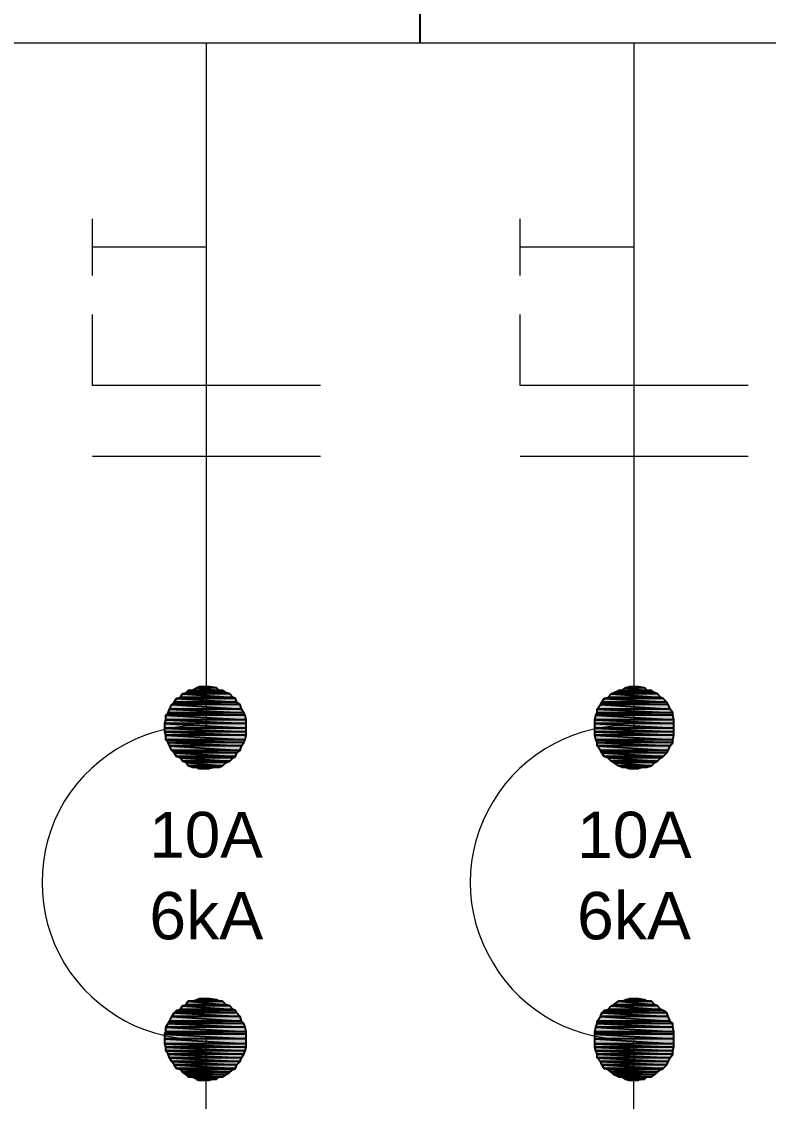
# Model space of a CAD drawing. Header units: millimetres. Extents: x 40 to 176, y -32 to 59.
# Drawn here: x 132.118 to 133.884, y 39.277 to 41.83 of the extents above; entities that cross this region are included whole.
import ezdxf

# ---------------------------------------------------------------- set-up
doc = ezdxf.new("R2010")
doc.units = ezdxf.units.MM
doc.layers.add('13 - Diagrama unifilar', color=7, linetype='Continuous', lineweight=30)
doc.styles.add('Arial0', font='arial.ttf', dxfattribs={"height": 3.14658})

msp = doc.modelspace()

# ---------------------------------------------------------------- hatches: boundary and pattern name
at = {"layer": '13 - Diagrama unifilar', "true_color": 0x000007}
h = msp.add_hatch(color=7, dxfattribs=at)
h.paths.add_polyline_path([(132.6188, 40.2319), (132.4931, 40.2319), (132.6244, 40.2291)])
h.paths.add_polyline_path([(132.4931, 40.2319), (132.6244, 40.2291), (132.4848, 40.2291)])
h = msp.add_hatch(color=7, dxfattribs=at)
h.paths.add_polyline_path([(132.6105, 40.2403), (132.4987, 40.2403), (132.6188, 40.2319)])
h.paths.add_polyline_path([(132.4987, 40.2403), (132.6188, 40.2319), (132.4931, 40.2319)])
h = msp.add_hatch(color=7, dxfattribs=at)
h.paths.add_polyline_path([(132.6021, 40.2431), (132.5071, 40.2431), (132.6105, 40.2403)])
h.paths.add_polyline_path([(132.5071, 40.2431), (132.6105, 40.2403), (132.4987, 40.2403)])
h = msp.add_hatch(color=7, dxfattribs=at)
h.paths.add_polyline_path([(132.5937, 40.2487), (132.5127, 40.2487), (132.6021, 40.2431)])
h.paths.add_polyline_path([(132.5127, 40.2487), (132.6021, 40.2431), (132.5071, 40.2431)])
h = msp.add_hatch(color=7, dxfattribs=at)
h.paths.add_polyline_path([(132.5797, 40.2543), (132.5322, 40.2543), (132.5853, 40.2487)])
h.paths.add_polyline_path([(132.5322, 40.2543), (132.5853, 40.2487), (132.5211, 40.2487)])
h = msp.add_hatch(color=7, dxfattribs=at)
h.paths.add_polyline_path([(132.563, 40.2571), (132.5378, 40.2571), (132.5797, 40.2543)])
h.paths.add_polyline_path([(132.5378, 40.2571), (132.5797, 40.2543), (132.5322, 40.2543)])
h = msp.add_hatch(color=7, dxfattribs=at)
h.paths.add_polyline_path([(133.6301, 40.2319), (133.5044, 40.2319), (133.6357, 40.2291)])
h.paths.add_polyline_path([(133.5044, 40.2319), (133.6357, 40.2291), (133.496, 40.2291)])
h = msp.add_hatch(color=7, dxfattribs=at)
h.paths.add_polyline_path([(133.6217, 40.2403), (133.5128, 40.2403), (133.6301, 40.2319)])
h.paths.add_polyline_path([(133.5128, 40.2403), (133.6301, 40.2319), (133.5044, 40.2319)])
h = msp.add_hatch(color=7, dxfattribs=at)
h.paths.add_polyline_path([(133.6161, 40.2431), (133.5184, 40.2431), (133.6217, 40.2403)])
h.paths.add_polyline_path([(133.5184, 40.2431), (133.6217, 40.2403), (133.5128, 40.2403)])
h = msp.add_hatch(color=7, dxfattribs=at)
h.paths.add_polyline_path([(133.6077, 40.2487), (133.5295, 40.2487), (133.6161, 40.2431)])
h.paths.add_polyline_path([(133.5295, 40.2487), (133.6161, 40.2431), (133.5184, 40.2431)])
h = msp.add_hatch(color=7, dxfattribs=at)
h.paths.add_polyline_path([(133.591, 40.2543), (133.5463, 40.2543), (133.5966, 40.2487)])
h.paths.add_polyline_path([(133.5463, 40.2543), (133.5966, 40.2487), (133.5379, 40.2487)])
h = msp.add_hatch(color=7, dxfattribs=at)
h.paths.add_polyline_path([(133.577, 40.2571), (133.5547, 40.2571), (133.591, 40.2543)])
h.paths.add_polyline_path([(133.5547, 40.2571), (133.591, 40.2543), (133.5463, 40.2543)])
h = msp.add_hatch(color=7, dxfattribs=at)
h.paths.add_polyline_path([(132.6356, 40.2152), (132.4736, 40.2152), (132.6384, 40.204)])
h.paths.add_polyline_path([(132.4736, 40.2152), (132.6384, 40.204), (132.468, 40.204)])
h = msp.add_hatch(color=7, dxfattribs=at)
h.paths.add_polyline_path([(132.6272, 40.2208), (132.4792, 40.2208), (132.6356, 40.2152)])
h.paths.add_polyline_path([(132.4792, 40.2208), (132.6356, 40.2152), (132.4736, 40.2152)])
h = msp.add_hatch(color=7, dxfattribs=at)
h.paths.add_polyline_path([(132.6244, 40.2291), (132.4848, 40.2291), (132.6272, 40.2208)])
h.paths.add_polyline_path([(132.4848, 40.2291), (132.6272, 40.2208), (132.4792, 40.2208)])
h = msp.add_hatch(color=7, dxfattribs=at)
h.paths.add_polyline_path([(133.6469, 40.2152), (133.4876, 40.2152), (133.6524, 40.204)])
h.paths.add_polyline_path([(133.4876, 40.2152), (133.6524, 40.204), (133.4792, 40.204)])
h = msp.add_hatch(color=7, dxfattribs=at)
h.paths.add_polyline_path([(133.6441, 40.2208), (133.4904, 40.2208), (133.6469, 40.2152)])
h.paths.add_polyline_path([(133.4904, 40.2208), (133.6469, 40.2152), (133.4876, 40.2152)])
h = msp.add_hatch(color=7, dxfattribs=at)
h.paths.add_polyline_path([(133.6357, 40.2291), (133.496, 40.2291), (133.6441, 40.2208)])
h.paths.add_polyline_path([(133.496, 40.2291), (133.6441, 40.2208), (133.4904, 40.2208)])
h = msp.add_hatch(color=7, dxfattribs=at)
h.paths.add_polyline_path([(132.644, 40.1956), (132.4652, 40.1956), (132.6468, 40.19)])
h.paths.add_polyline_path([(132.4652, 40.1956), (132.6468, 40.19), (132.4596, 40.19)])
h = msp.add_hatch(color=7, dxfattribs=at)
h.paths.add_polyline_path([(132.6468, 40.19), (132.4596, 40.19), (132.6496, 40.1789)])
h.paths.add_polyline_path([(132.4596, 40.19), (132.6496, 40.1789), (132.4596, 40.1789)])
h = msp.add_hatch(color=7, dxfattribs=at)
h.paths.add_polyline_path([(132.6384, 40.204), (132.468, 40.204), (132.644, 40.1956)])
h.paths.add_polyline_path([(132.468, 40.204), (132.644, 40.1956), (132.4652, 40.1956)])
h = msp.add_hatch(color=7, dxfattribs=at)
h.paths.add_polyline_path([(133.658, 40.19), (133.4765, 40.19), (133.6608, 40.1789)])
h.paths.add_polyline_path([(133.4765, 40.19), (133.6608, 40.1789), (133.4737, 40.1789)])
h = msp.add_hatch(color=7, dxfattribs=at)
h.paths.add_polyline_path([(133.658, 40.1956), (133.4792, 40.1956), (133.658, 40.19)])
h.paths.add_polyline_path([(133.4792, 40.1956), (133.658, 40.19), (133.4765, 40.19)])
h = msp.add_hatch(color=7, dxfattribs=at)
h.paths.add_polyline_path([(133.6524, 40.204), (133.4792, 40.204), (133.658, 40.1956)])
h.paths.add_polyline_path([(133.4792, 40.204), (133.658, 40.1956), (133.4792, 40.1956)])
h = msp.add_hatch(color=7, dxfattribs=at)
h.paths.add_polyline_path([(132.6496, 40.1789), (132.4596, 40.1789), (132.6496, 40.1705)])
h.paths.add_polyline_path([(132.4596, 40.1789), (132.6496, 40.1705), (132.4568, 40.1705)])
h = msp.add_hatch(color=7, dxfattribs=at)
h.paths.add_polyline_path([(132.6496, 40.1705), (132.4568, 40.1705), (132.6496, 40.1593)])
h.paths.add_polyline_path([(132.4568, 40.1705), (132.6496, 40.1593), (132.4568, 40.1593)])
h = msp.add_hatch(color=7, dxfattribs=at)
h.paths.add_polyline_path([(132.6496, 40.1593), (132.4568, 40.1593), (132.6496, 40.1509)])
h.paths.add_polyline_path([(132.4568, 40.1593), (132.6496, 40.1509), (132.4568, 40.1509)])
h = msp.add_hatch(color=7, dxfattribs=at)
h.paths.add_polyline_path([(133.6608, 40.1789), (133.4737, 40.1789), (133.6608, 40.1705)])
h.paths.add_polyline_path([(133.4737, 40.1789), (133.6608, 40.1705), (133.4737, 40.1705)])
h = msp.add_hatch(color=7, dxfattribs=at)
h.paths.add_polyline_path([(133.6608, 40.1705), (133.4737, 40.1705), (133.6608, 40.1593)])
h.paths.add_polyline_path([(133.4737, 40.1705), (133.6608, 40.1593), (133.4737, 40.1593)])
h = msp.add_hatch(color=7, dxfattribs=at)
h.paths.add_polyline_path([(133.6608, 40.1593), (133.4737, 40.1593), (133.6608, 40.1509)])
h.paths.add_polyline_path([(133.4737, 40.1593), (133.6608, 40.1509), (133.4737, 40.1509)])
h = msp.add_hatch(color=7, dxfattribs=at)
h.paths.add_polyline_path([(132.6496, 40.1509), (132.4568, 40.1509), (132.6496, 40.1425)])
h.paths.add_polyline_path([(132.4568, 40.1509), (132.6496, 40.1425), (132.4596, 40.1425)])
h = msp.add_hatch(color=7, dxfattribs=at)
h.paths.add_polyline_path([(132.6496, 40.1425), (132.4596, 40.1425), (132.6468, 40.1314)])
h.paths.add_polyline_path([(132.4596, 40.1425), (132.6468, 40.1314), (132.4596, 40.1314)])
h = msp.add_hatch(color=7, dxfattribs=at)
h.paths.add_polyline_path([(132.6468, 40.1314), (132.4596, 40.1314), (132.644, 40.1258)])
h.paths.add_polyline_path([(132.4596, 40.1314), (132.644, 40.1258), (132.4652, 40.1258)])
h = msp.add_hatch(color=7, dxfattribs=at)
h.paths.add_polyline_path([(133.6608, 40.1509), (133.4737, 40.1509), (133.6608, 40.1425)])
h.paths.add_polyline_path([(133.4737, 40.1509), (133.6608, 40.1425), (133.4737, 40.1425)])
h = msp.add_hatch(color=7, dxfattribs=at)
h.paths.add_polyline_path([(133.6608, 40.1425), (133.4737, 40.1425), (133.658, 40.1314)])
h.paths.add_polyline_path([(133.4737, 40.1425), (133.658, 40.1314), (133.4765, 40.1314)])
h = msp.add_hatch(color=7, dxfattribs=at)
h.paths.add_polyline_path([(133.658, 40.1314), (133.4765, 40.1314), (133.658, 40.1258)])
h.paths.add_polyline_path([(133.4765, 40.1314), (133.658, 40.1258), (133.4792, 40.1258)])
h = msp.add_hatch(color=7, dxfattribs=at)
h.paths.add_polyline_path([(132.644, 40.1258), (132.4652, 40.1258), (132.6384, 40.1174)])
h.paths.add_polyline_path([(132.4652, 40.1258), (132.6384, 40.1174), (132.468, 40.1174)])
h = msp.add_hatch(color=7, dxfattribs=at)
h.paths.add_polyline_path([(132.6384, 40.1174), (132.468, 40.1174), (132.6356, 40.1062)])
h.paths.add_polyline_path([(132.468, 40.1174), (132.6356, 40.1062), (132.4736, 40.1062)])
h = msp.add_hatch(color=7, dxfattribs=at)
h.paths.add_polyline_path([(132.6356, 40.1062), (132.4736, 40.1062), (132.6272, 40.1006)])
h.paths.add_polyline_path([(132.4736, 40.1062), (132.6272, 40.1006), (132.4792, 40.1006)])
h = msp.add_hatch(color=7, dxfattribs=at)
h.paths.add_polyline_path([(133.658, 40.1258), (133.4792, 40.1258), (133.6524, 40.1174)])
h.paths.add_polyline_path([(133.4792, 40.1258), (133.6524, 40.1174), (133.4792, 40.1174)])
h = msp.add_hatch(color=7, dxfattribs=at)
h.paths.add_polyline_path([(133.6524, 40.1174), (133.4792, 40.1174), (133.6469, 40.1062)])
h.paths.add_polyline_path([(133.4792, 40.1174), (133.6469, 40.1062), (133.4876, 40.1062)])
h = msp.add_hatch(color=7, dxfattribs=at)
h.paths.add_polyline_path([(133.6469, 40.1062), (133.4876, 40.1062), (133.6441, 40.1006)])
h.paths.add_polyline_path([(133.4876, 40.1062), (133.6441, 40.1006), (133.4904, 40.1006)])
h = msp.add_hatch(color=7, dxfattribs=at)
h.paths.add_polyline_path([(132.6272, 40.1006), (132.4792, 40.1006), (132.6244, 40.0923)])
h.paths.add_polyline_path([(132.4792, 40.1006), (132.6244, 40.0923), (132.4848, 40.0923)])
h = msp.add_hatch(color=7, dxfattribs=at)
h.paths.add_polyline_path([(132.6244, 40.0923), (132.4848, 40.0923), (132.6188, 40.0895)])
h.paths.add_polyline_path([(132.4848, 40.0923), (132.6188, 40.0895), (132.4931, 40.0895)])
h = msp.add_hatch(color=7, dxfattribs=at)
h.paths.add_polyline_path([(132.6188, 40.0895), (132.4931, 40.0895), (132.6105, 40.0811)])
h.paths.add_polyline_path([(132.4931, 40.0895), (132.6105, 40.0811), (132.4987, 40.0811)])
h = msp.add_hatch(color=7, dxfattribs=at)
h.paths.add_polyline_path([(132.6105, 40.0811), (132.4987, 40.0811), (132.6021, 40.0783)])
h.paths.add_polyline_path([(132.4987, 40.0811), (132.6021, 40.0783), (132.5071, 40.0783)])
h = msp.add_hatch(color=7, dxfattribs=at)
h.paths.add_polyline_path([(133.6441, 40.1006), (133.4904, 40.1006), (133.6357, 40.0923)])
h.paths.add_polyline_path([(133.4904, 40.1006), (133.6357, 40.0923), (133.496, 40.0923)])
h = msp.add_hatch(color=7, dxfattribs=at)
h.paths.add_polyline_path([(133.6357, 40.0923), (133.496, 40.0923), (133.6301, 40.0895)])
h.paths.add_polyline_path([(133.496, 40.0923), (133.6301, 40.0895), (133.5044, 40.0895)])
h = msp.add_hatch(color=7, dxfattribs=at)
h.paths.add_polyline_path([(133.6301, 40.0895), (133.5044, 40.0895), (133.6217, 40.0811)])
h.paths.add_polyline_path([(133.5044, 40.0895), (133.6217, 40.0811), (133.5128, 40.0811)])
h = msp.add_hatch(color=7, dxfattribs=at)
h.paths.add_polyline_path([(133.6217, 40.0811), (133.5128, 40.0811), (133.6161, 40.0783)])
h.paths.add_polyline_path([(133.5128, 40.0811), (133.6161, 40.0783), (133.5184, 40.0783)])
h = msp.add_hatch(color=7, dxfattribs=at)
h.paths.add_polyline_path([(132.6021, 40.0783), (132.5071, 40.0783), (132.5937, 40.0699)])
h.paths.add_polyline_path([(132.5071, 40.0783), (132.5937, 40.0699), (132.5127, 40.0699)])
h = msp.add_hatch(color=7, dxfattribs=at)
h.paths.add_polyline_path([(132.5937, 40.0699), (132.5127, 40.0699), (132.5853, 40.0671)])
h.paths.add_polyline_path([(132.5127, 40.0699), (132.5853, 40.0671), (132.5211, 40.0671)])
h = msp.add_hatch(color=7, dxfattribs=at)
h.paths.add_polyline_path([(132.5322, 40.0671), (132.5378, 40.0643), (132.563, 40.0643)])
h.paths.add_polyline_path([(132.5378, 40.0643), (132.563, 40.0643), (132.5602, 40.0643)])
for points in [[(132.5322, 40.0671), (132.5797, 40.0671), (132.563, 40.0643)], [(133.5463, 40.0671), (133.591, 40.0671), (133.577, 40.0643)], [(132.5322, 39.3296), (132.5797, 39.3296), (132.563, 39.3268)], [(133.5463, 39.3296), (133.591, 39.3296), (133.577, 39.3268)]]:
    msp.add_hatch(color=7, dxfattribs=at).paths.add_polyline_path(points)
h = msp.add_hatch(color=7, dxfattribs=at)
h.paths.add_polyline_path([(133.6161, 40.0783), (133.5184, 40.0783), (133.6077, 40.0699)])
h.paths.add_polyline_path([(133.5184, 40.0783), (133.6077, 40.0699), (133.5295, 40.0699)])
h = msp.add_hatch(color=7, dxfattribs=at)
h.paths.add_polyline_path([(133.6077, 40.0699), (133.5295, 40.0699), (133.5966, 40.0671)])
h.paths.add_polyline_path([(133.5295, 40.0699), (133.5966, 40.0671), (133.5379, 40.0671)])
h = msp.add_hatch(color=7, dxfattribs=at)
h.paths.add_polyline_path([(133.5463, 40.0671), (133.5547, 40.0643), (133.577, 40.0643)])
h.paths.add_polyline_path([(133.5547, 40.0643), (133.577, 40.0643), (133.5714, 40.0643)])
h = msp.add_hatch(color=7, dxfattribs=at)
h.paths.add_polyline_path([(132.563, 39.5196), (132.5378, 39.5196), (132.5797, 39.5168)])
h.paths.add_polyline_path([(132.5378, 39.5196), (132.5797, 39.5168), (132.5322, 39.5168)])
h = msp.add_hatch(color=7, dxfattribs=at)
h.paths.add_polyline_path([(133.577, 39.5196), (133.5547, 39.5196), (133.591, 39.5168)])
h.paths.add_polyline_path([(133.5547, 39.5196), (133.591, 39.5168), (133.5463, 39.5168)])
h = msp.add_hatch(color=7, dxfattribs=at)
h.paths.add_polyline_path([(132.6244, 39.4917), (132.4848, 39.4917), (132.6272, 39.4861)])
h.paths.add_polyline_path([(132.4848, 39.4917), (132.6272, 39.4861), (132.4792, 39.4861)])
h = msp.add_hatch(color=7, dxfattribs=at)
h.paths.add_polyline_path([(132.6188, 39.4945), (132.4931, 39.4945), (132.6244, 39.4917)])
h.paths.add_polyline_path([(132.4931, 39.4945), (132.6244, 39.4917), (132.4848, 39.4917)])
h = msp.add_hatch(color=7, dxfattribs=at)
h.paths.add_polyline_path([(132.6105, 39.5028), (132.4987, 39.5028), (132.6188, 39.4945)])
h.paths.add_polyline_path([(132.4987, 39.5028), (132.6188, 39.4945), (132.4931, 39.4945)])
h = msp.add_hatch(color=7, dxfattribs=at)
h.paths.add_polyline_path([(132.6021, 39.5056), (132.5071, 39.5056), (132.6105, 39.5028)])
h.paths.add_polyline_path([(132.5071, 39.5056), (132.6105, 39.5028), (132.4987, 39.5028)])
h = msp.add_hatch(color=7, dxfattribs=at)
h.paths.add_polyline_path([(132.5937, 39.514), (132.5127, 39.514), (132.6021, 39.5056)])
h.paths.add_polyline_path([(132.5127, 39.514), (132.6021, 39.5056), (132.5071, 39.5056)])
h = msp.add_hatch(color=7, dxfattribs=at)
h.paths.add_polyline_path([(132.5797, 39.5168), (132.5322, 39.5168), (132.5853, 39.514)])
h.paths.add_polyline_path([(132.5322, 39.5168), (132.5853, 39.514), (132.5211, 39.514)])
h = msp.add_hatch(color=7, dxfattribs=at)
h.paths.add_polyline_path([(133.6357, 39.4917), (133.496, 39.4917), (133.6441, 39.4861)])
h.paths.add_polyline_path([(133.496, 39.4917), (133.6441, 39.4861), (133.4904, 39.4861)])
h = msp.add_hatch(color=7, dxfattribs=at)
h.paths.add_polyline_path([(133.6301, 39.4945), (133.5044, 39.4945), (133.6357, 39.4917)])
h.paths.add_polyline_path([(133.5044, 39.4945), (133.6357, 39.4917), (133.496, 39.4917)])
h = msp.add_hatch(color=7, dxfattribs=at)
h.paths.add_polyline_path([(133.6217, 39.5028), (133.5128, 39.5028), (133.6301, 39.4945)])
h.paths.add_polyline_path([(133.5128, 39.5028), (133.6301, 39.4945), (133.5044, 39.4945)])
h = msp.add_hatch(color=7, dxfattribs=at)
h.paths.add_polyline_path([(133.6161, 39.5056), (133.5184, 39.5056), (133.6217, 39.5028)])
h.paths.add_polyline_path([(133.5184, 39.5056), (133.6217, 39.5028), (133.5128, 39.5028)])
h = msp.add_hatch(color=7, dxfattribs=at)
h.paths.add_polyline_path([(133.6077, 39.514), (133.5295, 39.514), (133.6161, 39.5056)])
h.paths.add_polyline_path([(133.5295, 39.514), (133.6161, 39.5056), (133.5184, 39.5056)])
h = msp.add_hatch(color=7, dxfattribs=at)
h.paths.add_polyline_path([(133.591, 39.5168), (133.5463, 39.5168), (133.5966, 39.514)])
h.paths.add_polyline_path([(133.5463, 39.5168), (133.5966, 39.514), (133.5379, 39.514)])
h = msp.add_hatch(color=7, dxfattribs=at)
h.paths.add_polyline_path([(132.6384, 39.4665), (132.468, 39.4665), (132.644, 39.4609)])
h.paths.add_polyline_path([(132.468, 39.4665), (132.644, 39.4609), (132.4652, 39.4609)])
h = msp.add_hatch(color=7, dxfattribs=at)
h.paths.add_polyline_path([(132.6356, 39.4777), (132.4736, 39.4777), (132.6384, 39.4665)])
h.paths.add_polyline_path([(132.4736, 39.4777), (132.6384, 39.4665), (132.468, 39.4665)])
h = msp.add_hatch(color=7, dxfattribs=at)
h.paths.add_polyline_path([(132.6272, 39.4861), (132.4792, 39.4861), (132.6356, 39.4777)])
h.paths.add_polyline_path([(132.4792, 39.4861), (132.6356, 39.4777), (132.4736, 39.4777)])
h = msp.add_hatch(color=7, dxfattribs=at)
h.paths.add_polyline_path([(133.6469, 39.4777), (133.4876, 39.4777), (133.6524, 39.4665)])
h.paths.add_polyline_path([(133.4876, 39.4777), (133.6524, 39.4665), (133.4792, 39.4665)])
h = msp.add_hatch(color=7, dxfattribs=at)
h.paths.add_polyline_path([(133.6524, 39.4665), (133.4792, 39.4665), (133.658, 39.4609)])
h.paths.add_polyline_path([(133.4792, 39.4665), (133.658, 39.4609), (133.4792, 39.4609)])
h = msp.add_hatch(color=7, dxfattribs=at)
h.paths.add_polyline_path([(133.6441, 39.4861), (133.4904, 39.4861), (133.6469, 39.4777)])
h.paths.add_polyline_path([(133.4904, 39.4861), (133.6469, 39.4777), (133.4876, 39.4777)])
h = msp.add_hatch(color=7, dxfattribs=at)
h.paths.add_polyline_path([(132.6496, 39.4414), (132.4596, 39.4414), (132.6496, 39.4358)])
h.paths.add_polyline_path([(132.4596, 39.4414), (132.6496, 39.4358), (132.4568, 39.4358)])
h = msp.add_hatch(color=7, dxfattribs=at)
h.paths.add_polyline_path([(132.644, 39.4609), (132.4652, 39.4609), (132.6468, 39.4525)])
h.paths.add_polyline_path([(132.4652, 39.4609), (132.6468, 39.4525), (132.4596, 39.4525)])
h = msp.add_hatch(color=7, dxfattribs=at)
h.paths.add_polyline_path([(132.6468, 39.4525), (132.4596, 39.4525), (132.6496, 39.4414)])
h.paths.add_polyline_path([(132.4596, 39.4525), (132.6496, 39.4414), (132.4596, 39.4414)])
h = msp.add_hatch(color=7, dxfattribs=at)
h.paths.add_polyline_path([(133.658, 39.4525), (133.4765, 39.4525), (133.6608, 39.4414)])
h.paths.add_polyline_path([(133.4765, 39.4525), (133.6608, 39.4414), (133.4737, 39.4414)])
h = msp.add_hatch(color=7, dxfattribs=at)
h.paths.add_polyline_path([(133.6608, 39.4414), (133.4737, 39.4414), (133.6608, 39.4358)])
h.paths.add_polyline_path([(133.4737, 39.4414), (133.6608, 39.4358), (133.4737, 39.4358)])
h = msp.add_hatch(color=7, dxfattribs=at)
h.paths.add_polyline_path([(133.658, 39.4609), (133.4792, 39.4609), (133.658, 39.4525)])
h.paths.add_polyline_path([(133.4792, 39.4609), (133.658, 39.4525), (133.4765, 39.4525)])
h = msp.add_hatch(color=7, dxfattribs=at)
h.paths.add_polyline_path([(132.6496, 39.4358), (132.4568, 39.4358), (132.6496, 39.4246)])
h.paths.add_polyline_path([(132.4568, 39.4358), (132.6496, 39.4246), (132.4568, 39.4246)])
h = msp.add_hatch(color=7, dxfattribs=at)
h.paths.add_polyline_path([(132.6496, 39.4246), (132.4568, 39.4246), (132.6496, 39.4134)])
h.paths.add_polyline_path([(132.4568, 39.4246), (132.6496, 39.4134), (132.4568, 39.4134)])
h = msp.add_hatch(color=7, dxfattribs=at)
h.paths.add_polyline_path([(133.6608, 39.4358), (133.4737, 39.4358), (133.6608, 39.4246)])
h.paths.add_polyline_path([(133.4737, 39.4358), (133.6608, 39.4246), (133.4737, 39.4246)])
h = msp.add_hatch(color=7, dxfattribs=at)
h.paths.add_polyline_path([(133.6608, 39.4246), (133.4737, 39.4246), (133.6608, 39.4134)])
h.paths.add_polyline_path([(133.4737, 39.4246), (133.6608, 39.4134), (133.4737, 39.4134)])
h = msp.add_hatch(color=7, dxfattribs=at)
h.paths.add_polyline_path([(132.6496, 39.4134), (132.4568, 39.4134), (132.6496, 39.4051)])
h.paths.add_polyline_path([(132.4568, 39.4134), (132.6496, 39.4051), (132.4596, 39.4051)])
h = msp.add_hatch(color=7, dxfattribs=at)
h.paths.add_polyline_path([(132.6496, 39.4051), (132.4596, 39.4051), (132.6468, 39.3967)])
h.paths.add_polyline_path([(132.4596, 39.4051), (132.6468, 39.3967), (132.4596, 39.3967)])
h = msp.add_hatch(color=7, dxfattribs=at)
h.paths.add_polyline_path([(132.6468, 39.3967), (132.4596, 39.3967), (132.644, 39.3883)])
h.paths.add_polyline_path([(132.4596, 39.3967), (132.644, 39.3883), (132.4652, 39.3883)])
h = msp.add_hatch(color=7, dxfattribs=at)
h.paths.add_polyline_path([(133.6608, 39.4134), (133.4737, 39.4134), (133.6608, 39.4051)])
h.paths.add_polyline_path([(133.4737, 39.4134), (133.6608, 39.4051), (133.4737, 39.4051)])
h = msp.add_hatch(color=7, dxfattribs=at)
h.paths.add_polyline_path([(133.6608, 39.4051), (133.4737, 39.4051), (133.658, 39.3967)])
h.paths.add_polyline_path([(133.4737, 39.4051), (133.658, 39.3967), (133.4765, 39.3967)])
h = msp.add_hatch(color=7, dxfattribs=at)
h.paths.add_polyline_path([(133.658, 39.3967), (133.4765, 39.3967), (133.658, 39.3883)])
h.paths.add_polyline_path([(133.4765, 39.3967), (133.658, 39.3883), (133.4792, 39.3883)])
h = msp.add_hatch(color=7, dxfattribs=at)
h.paths.add_polyline_path([(132.644, 39.3883), (132.4652, 39.3883), (132.6384, 39.3799)])
h.paths.add_polyline_path([(132.4652, 39.3883), (132.6384, 39.3799), (132.468, 39.3799)])
h = msp.add_hatch(color=7, dxfattribs=at)
h.paths.add_polyline_path([(132.6384, 39.3799), (132.468, 39.3799), (132.6356, 39.3715)])
h.paths.add_polyline_path([(132.468, 39.3799), (132.6356, 39.3715), (132.4736, 39.3715)])
h = msp.add_hatch(color=7, dxfattribs=at)
h.paths.add_polyline_path([(132.6356, 39.3715), (132.4736, 39.3715), (132.6272, 39.3632)])
h.paths.add_polyline_path([(132.4736, 39.3715), (132.6272, 39.3632), (132.4792, 39.3632)])
h = msp.add_hatch(color=7, dxfattribs=at)
h.paths.add_polyline_path([(133.658, 39.3883), (133.4792, 39.3883), (133.6524, 39.3799)])
h.paths.add_polyline_path([(133.4792, 39.3883), (133.6524, 39.3799), (133.4792, 39.3799)])
h = msp.add_hatch(color=7, dxfattribs=at)
h.paths.add_polyline_path([(133.6524, 39.3799), (133.4792, 39.3799), (133.6469, 39.3715)])
h.paths.add_polyline_path([(133.4792, 39.3799), (133.6469, 39.3715), (133.4876, 39.3715)])
h = msp.add_hatch(color=7, dxfattribs=at)
h.paths.add_polyline_path([(133.6469, 39.3715), (133.4876, 39.3715), (133.6441, 39.3632)])
h.paths.add_polyline_path([(133.4876, 39.3715), (133.6441, 39.3632), (133.4904, 39.3632)])
h = msp.add_hatch(color=7, dxfattribs=at)
h.paths.add_polyline_path([(132.6272, 39.3632), (132.4792, 39.3632), (132.6244, 39.3548)])
h.paths.add_polyline_path([(132.4792, 39.3632), (132.6244, 39.3548), (132.4848, 39.3548)])
h = msp.add_hatch(color=7, dxfattribs=at)
h.paths.add_polyline_path([(132.6244, 39.3548), (132.4848, 39.3548), (132.6188, 39.352)])
h.paths.add_polyline_path([(132.4848, 39.3548), (132.6188, 39.352), (132.4931, 39.352)])
h = msp.add_hatch(color=7, dxfattribs=at)
h.paths.add_polyline_path([(132.6188, 39.352), (132.4931, 39.352), (132.6105, 39.3464)])
h.paths.add_polyline_path([(132.4931, 39.352), (132.6105, 39.3464), (132.4987, 39.3464)])
h = msp.add_hatch(color=7, dxfattribs=at)
h.paths.add_polyline_path([(132.6105, 39.3464), (132.4987, 39.3464), (132.6021, 39.3408)])
h.paths.add_polyline_path([(132.4987, 39.3464), (132.6021, 39.3408), (132.5071, 39.3408)])
h = msp.add_hatch(color=7, dxfattribs=at)
h.paths.add_polyline_path([(132.6021, 39.3408), (132.5071, 39.3408), (132.5937, 39.3352)])
h.paths.add_polyline_path([(132.5071, 39.3408), (132.5937, 39.3352), (132.5127, 39.3352)])
h = msp.add_hatch(color=7, dxfattribs=at)
h.paths.add_polyline_path([(133.6441, 39.3632), (133.4904, 39.3632), (133.6357, 39.3548)])
h.paths.add_polyline_path([(133.4904, 39.3632), (133.6357, 39.3548), (133.496, 39.3548)])
h = msp.add_hatch(color=7, dxfattribs=at)
h.paths.add_polyline_path([(133.6357, 39.3548), (133.496, 39.3548), (133.6301, 39.352)])
h.paths.add_polyline_path([(133.496, 39.3548), (133.6301, 39.352), (133.5044, 39.352)])
h = msp.add_hatch(color=7, dxfattribs=at)
h.paths.add_polyline_path([(133.6301, 39.352), (133.5044, 39.352), (133.6217, 39.3464)])
h.paths.add_polyline_path([(133.5044, 39.352), (133.6217, 39.3464), (133.5128, 39.3464)])
h = msp.add_hatch(color=7, dxfattribs=at)
h.paths.add_polyline_path([(133.6217, 39.3464), (133.5128, 39.3464), (133.6161, 39.3408)])
h.paths.add_polyline_path([(133.5128, 39.3464), (133.6161, 39.3408), (133.5184, 39.3408)])
h = msp.add_hatch(color=7, dxfattribs=at)
h.paths.add_polyline_path([(133.6161, 39.3408), (133.5184, 39.3408), (133.6077, 39.3352)])
h.paths.add_polyline_path([(133.5184, 39.3408), (133.6077, 39.3352), (133.5295, 39.3352)])
h = msp.add_hatch(color=7, dxfattribs=at)
h.paths.add_polyline_path([(132.5853, 39.3352), (132.5211, 39.3352), (132.5797, 39.3296)])
h.paths.add_polyline_path([(132.5211, 39.3352), (132.5797, 39.3296), (132.5322, 39.3296)])
h = msp.add_hatch(color=7, dxfattribs=at)
h.paths.add_polyline_path([(132.5322, 39.3296), (132.5378, 39.3268), (132.563, 39.3268)])
h.paths.add_polyline_path([(132.5378, 39.3268), (132.563, 39.3268), (132.5602, 39.3268)])
h = msp.add_hatch(color=7, dxfattribs=at)
h.paths.add_polyline_path([(133.5966, 39.3352), (133.5379, 39.3352), (133.591, 39.3296)])
h.paths.add_polyline_path([(133.5379, 39.3352), (133.591, 39.3296), (133.5463, 39.3296)])
h = msp.add_hatch(color=7, dxfattribs=at)
h.paths.add_polyline_path([(133.5463, 39.3296), (133.5547, 39.3268), (133.577, 39.3268)])
h.paths.add_polyline_path([(133.5547, 39.3268), (133.577, 39.3268), (133.5714, 39.3268)])

# ---------------------------------------------------------------- linework, layer by layer
at = {"layer": '13 - Diagrama unifilar', "color": 7, "linetype": 'Continuous', "lineweight": -2, "true_color": 0x000007}
msp.add_lwpolyline([(133.0602, 43.2797), (133.0602, 41.7795), (133.0602, 41.7795)], dxfattribs=at)
at = {"layer": '13 - Diagrama unifilar', "color": 7, "linetype": 'Continuous', "lineweight": 9, "true_color": 0x000007}
for points in [[(129.518, 41.7795), (136.6052, 41.7795), (136.6052, 41.7795)], [(132.5546, 41.7795), (132.5546, 40.1593), (132.5546, 40.1593)], [(133.5658, 41.7795), (133.5658, 40.1593), (133.5658, 40.1593)], [(132.5546, 41.2963), (132.2864, 41.2963), (132.2864, 41.3633)], [(133.5658, 41.2963), (133.2977, 41.2963), (133.2977, 41.3633)], [(132.2864, 41.2292), (132.2864, 41.2963), (132.2864, 41.2963)], [(133.2977, 41.2292), (133.2977, 41.2963), (133.2977, 41.2963)], [(132.8256, 40.9694), (132.5546, 40.9694), (132.2864, 40.9694), (132.2864, 41.137)], [(133.8368, 40.9694), (133.5658, 40.9694), (133.2977, 40.9694), (133.2977, 41.137)], [(132.8256, 40.8018), (132.5546, 40.8018), (132.2864, 40.8018)], [(133.8368, 40.8018), (133.5658, 40.8018), (133.2977, 40.8018)], [(132.5546, 37.0753), (132.5546, 39.4246), (132.5546, 39.4246)], [(133.5658, 37.0753), (133.5658, 39.4246), (133.5658, 39.4246)]]:
    msp.add_lwpolyline(points, dxfattribs=at)
at = {"layer": '13 - Diagrama unifilar', "color": 7, "linetype": 'Continuous', "lineweight": -2, "true_color": 0x000007}
for points in [[(132.4931, 40.2319), (132.6244, 40.2291), (132.4848, 40.2291)], [(132.4987, 40.2403), (132.6188, 40.2319), (132.4931, 40.2319)], [(132.6188, 40.2319), (132.4931, 40.2319), (132.6244, 40.2291)], [(132.5071, 40.2431), (132.6105, 40.2403), (132.4987, 40.2403)], [(132.6105, 40.2403), (132.4987, 40.2403), (132.6188, 40.2319)], [(132.5127, 40.2487), (132.6021, 40.2431), (132.5071, 40.2431)], [(132.6021, 40.2431), (132.5071, 40.2431), (132.6105, 40.2403)], [(132.5211, 40.2487), (132.5937, 40.2487), (132.5127, 40.2487)], [(132.5937, 40.2487), (132.5127, 40.2487), (132.6021, 40.2431)], [(132.5322, 40.2543), (132.5853, 40.2487), (132.5211, 40.2487)], [(132.5853, 40.2487), (132.5211, 40.2487), (132.5937, 40.2487)], [(132.5378, 40.2571), (132.5797, 40.2543), (132.5322, 40.2543)], [(132.5797, 40.2543), (132.5322, 40.2543), (132.5853, 40.2487)], [(132.5602, 40.2571), (132.563, 40.2571), (132.5378, 40.2571)], [(132.563, 40.2571), (132.5378, 40.2571), (132.5797, 40.2543)], [(133.5044, 40.2319), (133.6357, 40.2291), (133.496, 40.2291)], [(133.5128, 40.2403), (133.6301, 40.2319), (133.5044, 40.2319)], [(133.6301, 40.2319), (133.5044, 40.2319), (133.6357, 40.2291)], [(133.5184, 40.2431), (133.6217, 40.2403), (133.5128, 40.2403)], [(133.6217, 40.2403), (133.5128, 40.2403), (133.6301, 40.2319)], [(133.5295, 40.2487), (133.6161, 40.2431), (133.5184, 40.2431)], [(133.6161, 40.2431), (133.5184, 40.2431), (133.6217, 40.2403)], [(133.5379, 40.2487), (133.6077, 40.2487), (133.5295, 40.2487)], [(133.6077, 40.2487), (133.5295, 40.2487), (133.6161, 40.2431)], [(133.5463, 40.2543), (133.5966, 40.2487), (133.5379, 40.2487)], [(133.5966, 40.2487), (133.5379, 40.2487), (133.6077, 40.2487)], [(133.5547, 40.2571), (133.591, 40.2543), (133.5463, 40.2543)], [(133.591, 40.2543), (133.5463, 40.2543), (133.5966, 40.2487)], [(133.5714, 40.2571), (133.577, 40.2571), (133.5547, 40.2571)], [(133.577, 40.2571), (133.5547, 40.2571), (133.591, 40.2543)], [(132.4736, 40.2152), (132.6384, 40.204), (132.468, 40.204)], [(132.4792, 40.2208), (132.6356, 40.2152), (132.4736, 40.2152)], [(132.6356, 40.2152), (132.4736, 40.2152), (132.6384, 40.204)], [(132.4848, 40.2291), (132.6272, 40.2208), (132.4792, 40.2208)], [(132.6272, 40.2208), (132.4792, 40.2208), (132.6356, 40.2152)], [(132.6244, 40.2291), (132.4848, 40.2291), (132.6272, 40.2208)], [(133.4876, 40.2152), (133.6524, 40.204), (133.4792, 40.204)], [(133.4904, 40.2208), (133.6469, 40.2152), (133.4876, 40.2152)], [(133.6469, 40.2152), (133.4876, 40.2152), (133.6524, 40.204)], [(133.496, 40.2291), (133.6441, 40.2208), (133.4904, 40.2208)], [(133.6441, 40.2208), (133.4904, 40.2208), (133.6469, 40.2152)], [(133.6357, 40.2291), (133.496, 40.2291), (133.6441, 40.2208)], [(132.4652, 40.1956), (132.6468, 40.19), (132.4596, 40.19)], [(132.6468, 40.19), (132.4596, 40.19), (132.6496, 40.1789)], [(132.4596, 40.19), (132.6496, 40.1789), (132.4596, 40.1789)], [(132.468, 40.204), (132.644, 40.1956), (132.4652, 40.1956)], [(132.644, 40.1956), (132.4652, 40.1956), (132.6468, 40.19)], [(132.6384, 40.204), (132.468, 40.204), (132.644, 40.1956)], [(133.4765, 40.19), (133.6608, 40.1789), (133.4737, 40.1789)], [(133.4792, 40.1956), (133.658, 40.19), (133.4765, 40.19)], [(133.658, 40.19), (133.4765, 40.19), (133.6608, 40.1789)], [(133.6524, 40.204), (133.4792, 40.204), (133.658, 40.1956)], [(133.4792, 40.204), (133.658, 40.1956), (133.4792, 40.1956)], [(133.658, 40.1956), (133.4792, 40.1956), (133.658, 40.19)], [(132.4596, 40.1789), (132.6496, 40.1705), (132.4568, 40.1705)], [(132.6496, 40.1705), (132.4568, 40.1705), (132.6496, 40.1593)], [(132.4568, 40.1705), (132.6496, 40.1593), (132.4568, 40.1593)], [(132.6496, 40.1593), (132.4568, 40.1593), (132.6496, 40.1509)], [(132.4568, 40.1593), (132.6496, 40.1509), (132.4568, 40.1509)], [(132.6496, 40.1789), (132.4596, 40.1789), (132.6496, 40.1705)], [(133.6608, 40.1789), (133.4737, 40.1789), (133.6608, 40.1705)], [(133.4737, 40.1789), (133.6608, 40.1705), (133.4737, 40.1705)], [(133.6608, 40.1705), (133.4737, 40.1705), (133.6608, 40.1593)], [(133.4737, 40.1705), (133.6608, 40.1593), (133.4737, 40.1593)], [(133.6608, 40.1593), (133.4737, 40.1593), (133.6608, 40.1509)], [(133.4737, 40.1593), (133.6608, 40.1509), (133.4737, 40.1509)], [(132.6496, 40.1509), (132.4568, 40.1509), (132.6496, 40.1425)], [(132.4568, 40.1509), (132.6496, 40.1425), (132.4596, 40.1425)], [(132.6496, 40.1425), (132.4596, 40.1425), (132.6468, 40.1314)], [(132.4596, 40.1425), (132.6468, 40.1314), (132.4596, 40.1314)], [(132.6468, 40.1314), (132.4596, 40.1314), (132.644, 40.1258)], [(132.4596, 40.1314), (132.644, 40.1258), (132.4652, 40.1258)], [(133.6608, 40.1509), (133.4737, 40.1509), (133.6608, 40.1425)], [(133.4737, 40.1509), (133.6608, 40.1425), (133.4737, 40.1425)], [(133.6608, 40.1425), (133.4737, 40.1425), (133.658, 40.1314)], [(133.4737, 40.1425), (133.658, 40.1314), (133.4765, 40.1314)], [(133.658, 40.1314), (133.4765, 40.1314), (133.658, 40.1258)], [(133.4765, 40.1314), (133.658, 40.1258), (133.4792, 40.1258)], [(132.644, 40.1258), (132.4652, 40.1258), (132.6384, 40.1174)], [(132.4652, 40.1258), (132.6384, 40.1174), (132.468, 40.1174)], [(132.6384, 40.1174), (132.468, 40.1174), (132.6356, 40.1062)], [(132.468, 40.1174), (132.6356, 40.1062), (132.4736, 40.1062)], [(132.6356, 40.1062), (132.4736, 40.1062), (132.6272, 40.1006)], [(132.4736, 40.1062), (132.6272, 40.1006), (132.4792, 40.1006)], [(133.658, 40.1258), (133.4792, 40.1258), (133.6524, 40.1174)], [(133.4792, 40.1258), (133.6524, 40.1174), (133.4792, 40.1174)], [(133.6524, 40.1174), (133.4792, 40.1174), (133.6469, 40.1062)], [(133.4792, 40.1174), (133.6469, 40.1062), (133.4876, 40.1062)], [(133.6469, 40.1062), (133.4876, 40.1062), (133.6441, 40.1006)], [(133.4876, 40.1062), (133.6441, 40.1006), (133.4904, 40.1006)], [(132.6272, 40.1006), (132.4792, 40.1006), (132.6244, 40.0923)], [(132.4792, 40.1006), (132.6244, 40.0923), (132.4848, 40.0923)], [(132.6244, 40.0923), (132.4848, 40.0923), (132.6188, 40.0895)], [(132.4848, 40.0923), (132.6188, 40.0895), (132.4931, 40.0895)], [(132.6188, 40.0895), (132.4931, 40.0895), (132.6105, 40.0811)], [(132.4931, 40.0895), (132.6105, 40.0811), (132.4987, 40.0811)], [(132.6105, 40.0811), (132.4987, 40.0811), (132.6021, 40.0783)], [(132.4987, 40.0811), (132.6021, 40.0783), (132.5071, 40.0783)], [(133.6441, 40.1006), (133.4904, 40.1006), (133.6357, 40.0923)], [(133.4904, 40.1006), (133.6357, 40.0923), (133.496, 40.0923)], [(133.6357, 40.0923), (133.496, 40.0923), (133.6301, 40.0895)], [(133.496, 40.0923), (133.6301, 40.0895), (133.5044, 40.0895)], [(133.6301, 40.0895), (133.5044, 40.0895), (133.6217, 40.0811)], [(133.5044, 40.0895), (133.6217, 40.0811), (133.5128, 40.0811)], [(133.6217, 40.0811), (133.5128, 40.0811), (133.6161, 40.0783)], [(133.5128, 40.0811), (133.6161, 40.0783), (133.5184, 40.0783)], [(132.6021, 40.0783), (132.5071, 40.0783), (132.5937, 40.0699)], [(132.5071, 40.0783), (132.5937, 40.0699), (132.5127, 40.0699)], [(132.5937, 40.0699), (132.5127, 40.0699), (132.5853, 40.0671)], [(132.5127, 40.0699), (132.5853, 40.0671), (132.5211, 40.0671)], [(132.5853, 40.0671), (132.5211, 40.0671), (132.5797, 40.0671)], [(132.5211, 40.0671), (132.5797, 40.0671), (132.5322, 40.0671)], [(132.5322, 40.0671), (132.5378, 40.0643), (132.563, 40.0643)], [(132.5322, 40.0671), (132.5797, 40.0671), (132.563, 40.0643)], [(132.5378, 40.0643), (132.563, 40.0643), (132.5602, 40.0643)], [(133.6161, 40.0783), (133.5184, 40.0783), (133.6077, 40.0699)], [(133.5184, 40.0783), (133.6077, 40.0699), (133.5295, 40.0699)], [(133.6077, 40.0699), (133.5295, 40.0699), (133.5966, 40.0671)], [(133.5295, 40.0699), (133.5966, 40.0671), (133.5379, 40.0671)], [(133.5966, 40.0671), (133.5379, 40.0671), (133.591, 40.0671)], [(133.5379, 40.0671), (133.591, 40.0671), (133.5463, 40.0671)], [(133.5463, 40.0671), (133.5547, 40.0643), (133.577, 40.0643)], [(133.5463, 40.0671), (133.591, 40.0671), (133.577, 40.0643)], [(133.5547, 40.0643), (133.577, 40.0643), (133.5714, 40.0643)], [(132.5378, 39.5196), (132.5797, 39.5168), (132.5322, 39.5168)], [(132.5602, 39.5196), (132.563, 39.5196), (132.5378, 39.5196)], [(132.563, 39.5196), (132.5378, 39.5196), (132.5797, 39.5168)], [(133.5547, 39.5196), (133.591, 39.5168), (133.5463, 39.5168)], [(133.5714, 39.5196), (133.577, 39.5196), (133.5547, 39.5196)], [(133.577, 39.5196), (133.5547, 39.5196), (133.591, 39.5168)], [(132.4848, 39.4917), (132.6272, 39.4861), (132.4792, 39.4861)], [(132.4931, 39.4945), (132.6244, 39.4917), (132.4848, 39.4917)], [(132.6244, 39.4917), (132.4848, 39.4917), (132.6272, 39.4861)], [(132.4987, 39.5028), (132.6188, 39.4945), (132.4931, 39.4945)], [(132.6188, 39.4945), (132.4931, 39.4945), (132.6244, 39.4917)], [(132.5071, 39.5056), (132.6105, 39.5028), (132.4987, 39.5028)], [(132.6105, 39.5028), (132.4987, 39.5028), (132.6188, 39.4945)], [(132.5127, 39.514), (132.6021, 39.5056), (132.5071, 39.5056)], [(132.6021, 39.5056), (132.5071, 39.5056), (132.6105, 39.5028)], [(132.5211, 39.514), (132.5937, 39.514), (132.5127, 39.514)], [(132.5937, 39.514), (132.5127, 39.514), (132.6021, 39.5056)], [(132.5322, 39.5168), (132.5853, 39.514), (132.5211, 39.514)], [(132.5853, 39.514), (132.5211, 39.514), (132.5937, 39.514)], [(132.5797, 39.5168), (132.5322, 39.5168), (132.5853, 39.514)], [(133.496, 39.4917), (133.6441, 39.4861), (133.4904, 39.4861)], [(133.5044, 39.4945), (133.6357, 39.4917), (133.496, 39.4917)], [(133.6357, 39.4917), (133.496, 39.4917), (133.6441, 39.4861)], [(133.5128, 39.5028), (133.6301, 39.4945), (133.5044, 39.4945)], [(133.6301, 39.4945), (133.5044, 39.4945), (133.6357, 39.4917)], [(133.5184, 39.5056), (133.6217, 39.5028), (133.5128, 39.5028)], [(133.6217, 39.5028), (133.5128, 39.5028), (133.6301, 39.4945)], [(133.5295, 39.514), (133.6161, 39.5056), (133.5184, 39.5056)], [(133.6161, 39.5056), (133.5184, 39.5056), (133.6217, 39.5028)], [(133.5379, 39.514), (133.6077, 39.514), (133.5295, 39.514)], [(133.6077, 39.514), (133.5295, 39.514), (133.6161, 39.5056)], [(133.5463, 39.5168), (133.5966, 39.514), (133.5379, 39.514)], [(133.5966, 39.514), (133.5379, 39.514), (133.6077, 39.514)], [(133.591, 39.5168), (133.5463, 39.5168), (133.5966, 39.514)], [(132.468, 39.4665), (132.644, 39.4609), (132.4652, 39.4609)], [(132.4736, 39.4777), (132.6384, 39.4665), (132.468, 39.4665)], [(132.6384, 39.4665), (132.468, 39.4665), (132.644, 39.4609)], [(132.4792, 39.4861), (132.6356, 39.4777), (132.4736, 39.4777)], [(132.6356, 39.4777), (132.4736, 39.4777), (132.6384, 39.4665)], [(132.6272, 39.4861), (132.4792, 39.4861), (132.6356, 39.4777)], [(133.4876, 39.4777), (133.6524, 39.4665), (133.4792, 39.4665)], [(133.6524, 39.4665), (133.4792, 39.4665), (133.658, 39.4609)], [(133.4792, 39.4665), (133.658, 39.4609), (133.4792, 39.4609)], [(133.4904, 39.4861), (133.6469, 39.4777), (133.4876, 39.4777)], [(133.6469, 39.4777), (133.4876, 39.4777), (133.6524, 39.4665)], [(133.6441, 39.4861), (133.4904, 39.4861), (133.6469, 39.4777)], [(132.4596, 39.4414), (132.6496, 39.4358), (132.4568, 39.4358)], [(132.4652, 39.4609), (132.6468, 39.4525), (132.4596, 39.4525)], [(132.6468, 39.4525), (132.4596, 39.4525), (132.6496, 39.4414)], [(132.4596, 39.4525), (132.6496, 39.4414), (132.4596, 39.4414)], [(132.6496, 39.4414), (132.4596, 39.4414), (132.6496, 39.4358)], [(132.644, 39.4609), (132.4652, 39.4609), (132.6468, 39.4525)], [(133.4765, 39.4525), (133.6608, 39.4414), (133.4737, 39.4414)], [(133.6608, 39.4414), (133.4737, 39.4414), (133.6608, 39.4358)], [(133.4737, 39.4414), (133.6608, 39.4358), (133.4737, 39.4358)], [(133.4792, 39.4609), (133.658, 39.4525), (133.4765, 39.4525)], [(133.658, 39.4525), (133.4765, 39.4525), (133.6608, 39.4414)], [(133.658, 39.4609), (133.4792, 39.4609), (133.658, 39.4525)], [(132.6496, 39.4358), (132.4568, 39.4358), (132.6496, 39.4246)], [(132.4568, 39.4358), (132.6496, 39.4246), (132.4568, 39.4246)], [(132.6496, 39.4246), (132.4568, 39.4246), (132.6496, 39.4134)], [(132.4568, 39.4246), (132.6496, 39.4134), (132.4568, 39.4134)], [(133.6608, 39.4358), (133.4737, 39.4358), (133.6608, 39.4246)], [(133.4737, 39.4358), (133.6608, 39.4246), (133.4737, 39.4246)], [(133.6608, 39.4246), (133.4737, 39.4246), (133.6608, 39.4134)], [(133.4737, 39.4246), (133.6608, 39.4134), (133.4737, 39.4134)], [(132.6496, 39.4134), (132.4568, 39.4134), (132.6496, 39.4051)], [(132.4568, 39.4134), (132.6496, 39.4051), (132.4596, 39.4051)], [(132.6496, 39.4051), (132.4596, 39.4051), (132.6468, 39.3967)], [(132.4596, 39.4051), (132.6468, 39.3967), (132.4596, 39.3967)], [(132.6468, 39.3967), (132.4596, 39.3967), (132.644, 39.3883)], [(132.4596, 39.3967), (132.644, 39.3883), (132.4652, 39.3883)], [(133.6608, 39.4134), (133.4737, 39.4134), (133.6608, 39.4051)], [(133.4737, 39.4134), (133.6608, 39.4051), (133.4737, 39.4051)], [(133.6608, 39.4051), (133.4737, 39.4051), (133.658, 39.3967)], [(133.4737, 39.4051), (133.658, 39.3967), (133.4765, 39.3967)], [(133.658, 39.3967), (133.4765, 39.3967), (133.658, 39.3883)], [(133.4765, 39.3967), (133.658, 39.3883), (133.4792, 39.3883)], [(132.644, 39.3883), (132.4652, 39.3883), (132.6384, 39.3799)], [(132.4652, 39.3883), (132.6384, 39.3799), (132.468, 39.3799)], [(132.6384, 39.3799), (132.468, 39.3799), (132.6356, 39.3715)], [(132.468, 39.3799), (132.6356, 39.3715), (132.4736, 39.3715)], [(132.6356, 39.3715), (132.4736, 39.3715), (132.6272, 39.3632)], [(132.4736, 39.3715), (132.6272, 39.3632), (132.4792, 39.3632)], [(133.658, 39.3883), (133.4792, 39.3883), (133.6524, 39.3799)], [(133.4792, 39.3883), (133.6524, 39.3799), (133.4792, 39.3799)], [(133.6524, 39.3799), (133.4792, 39.3799), (133.6469, 39.3715)], [(133.4792, 39.3799), (133.6469, 39.3715), (133.4876, 39.3715)], [(133.6469, 39.3715), (133.4876, 39.3715), (133.6441, 39.3632)], [(133.4876, 39.3715), (133.6441, 39.3632), (133.4904, 39.3632)], [(132.6272, 39.3632), (132.4792, 39.3632), (132.6244, 39.3548)], [(132.4792, 39.3632), (132.6244, 39.3548), (132.4848, 39.3548)], [(132.6244, 39.3548), (132.4848, 39.3548), (132.6188, 39.352)], [(132.4848, 39.3548), (132.6188, 39.352), (132.4931, 39.352)], [(132.6188, 39.352), (132.4931, 39.352), (132.6105, 39.3464)], [(132.4931, 39.352), (132.6105, 39.3464), (132.4987, 39.3464)], [(132.6105, 39.3464), (132.4987, 39.3464), (132.6021, 39.3408)], [(132.4987, 39.3464), (132.6021, 39.3408), (132.5071, 39.3408)], [(132.6021, 39.3408), (132.5071, 39.3408), (132.5937, 39.3352)], [(132.5071, 39.3408), (132.5937, 39.3352), (132.5127, 39.3352)], [(133.6441, 39.3632), (133.4904, 39.3632), (133.6357, 39.3548)], [(133.4904, 39.3632), (133.6357, 39.3548), (133.496, 39.3548)], [(133.6357, 39.3548), (133.496, 39.3548), (133.6301, 39.352)], [(133.496, 39.3548), (133.6301, 39.352), (133.5044, 39.352)], [(133.6301, 39.352), (133.5044, 39.352), (133.6217, 39.3464)], [(133.5044, 39.352), (133.6217, 39.3464), (133.5128, 39.3464)], [(133.6217, 39.3464), (133.5128, 39.3464), (133.6161, 39.3408)], [(133.5128, 39.3464), (133.6161, 39.3408), (133.5184, 39.3408)], [(133.6161, 39.3408), (133.5184, 39.3408), (133.6077, 39.3352)], [(133.5184, 39.3408), (133.6077, 39.3352), (133.5295, 39.3352)], [(132.5937, 39.3352), (132.5127, 39.3352), (132.5853, 39.3352)], [(132.5127, 39.3352), (132.5853, 39.3352), (132.5211, 39.3352)], [(132.5853, 39.3352), (132.5211, 39.3352), (132.5797, 39.3296)], [(132.5211, 39.3352), (132.5797, 39.3296), (132.5322, 39.3296)], [(132.5322, 39.3296), (132.5378, 39.3268), (132.563, 39.3268)], [(132.5322, 39.3296), (132.5797, 39.3296), (132.563, 39.3268)], [(132.5378, 39.3268), (132.563, 39.3268), (132.5602, 39.3268)], [(133.6077, 39.3352), (133.5295, 39.3352), (133.5966, 39.3352)], [(133.5295, 39.3352), (133.5966, 39.3352), (133.5379, 39.3352)], [(133.5966, 39.3352), (133.5379, 39.3352), (133.591, 39.3296)], [(133.5379, 39.3352), (133.591, 39.3296), (133.5463, 39.3296)], [(133.5463, 39.3296), (133.5547, 39.3268), (133.577, 39.3268)], [(133.5463, 39.3296), (133.591, 39.3296), (133.577, 39.3268)], [(133.5547, 39.3268), (133.577, 39.3268), (133.5714, 39.3268)]]:
    msp.add_lwpolyline(points, close=True, dxfattribs=at)
at = {"layer": '13 - Diagrama unifilar', "color": 7, "linetype": 'Continuous', "lineweight": 9, "true_color": 0x000007}
for points in [[(132.5574, 40.1649), (132.4205, 40.1705), (132.292, 40.1034), (132.2194, 39.9861), (132.2194, 39.9861), (132.1495, 39.8688), (132.1495, 39.7207), (132.2194, 39.6034), (132.2194, 39.6034), (132.292, 39.4861), (132.4205, 39.4162), (132.5574, 39.4246)], [(132.5574, 40.1649), (132.4205, 40.1705), (132.292, 40.1034), (132.2194, 39.9861), (132.2194, 39.9861), (132.1495, 39.8688), (132.1495, 39.7207), (132.2194, 39.6034), (132.2194, 39.6034), (132.292, 39.4861), (132.4205, 39.4162), (132.5574, 39.4246)], [(133.5686, 40.1649), (133.4318, 40.1705), (133.3033, 40.1034), (133.2334, 39.9861), (133.2334, 39.9861), (133.1608, 39.8688), (133.1608, 39.7207), (133.2334, 39.6034), (133.2334, 39.6034), (133.3033, 39.4861), (133.4318, 39.4162), (133.5686, 39.4246)], [(133.5686, 40.1649), (133.4318, 40.1705), (133.3033, 40.1034), (133.2334, 39.9861), (133.2334, 39.9861), (133.1608, 39.8688), (133.1608, 39.7207), (133.2334, 39.6034), (133.2334, 39.6034), (133.3033, 39.4861), (133.4318, 39.4162), (133.5686, 39.4246)]]:
    msp.add_open_spline(points, degree=3, knots=[0, 0, 0, 0, 0.083333, 0.083333, 0.083333, 0.083334, 0.166667, 0.166667, 0.166667, 0.166668, 1, 1, 1, 1], dxfattribs=at)

# ---------------------------------------------------------------- texts
at = {"layer": '13 - Diagrama unifilar', "color": 7, "true_color": 0x000007, "style": 'Arial0'}
for s, height, p in [('10A', 0.10797, (132.4205, 39.8535)), ('10A', 0.10893, (133.4318, 39.8527)), ('6kA', 0.11194, (132.4205, 39.6601)), ('6kA', 0.11194, (133.4318, 39.6601))]:
    msp.add_text(s, height=height, dxfattribs=at).set_placement(p)

doc.saveas('drawing.dxf')
